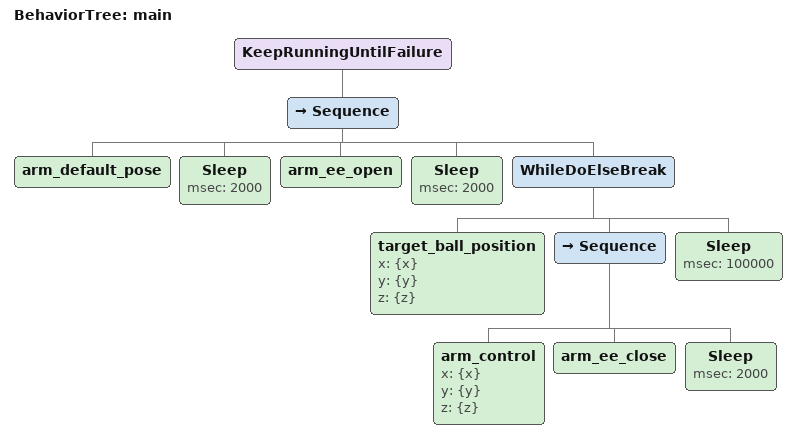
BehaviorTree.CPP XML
<?xml version="1.0" encoding="UTF-8"?>
<root BTCPP_format="4">
  <BehaviorTree ID="main">
    <KeepRunningUntilFailure>
      <Sequence>
        <arm_default_pose/>
        <Sleep msec="2000"/>
        <arm_ee_open/>
        <Sleep msec="2000"/>
        <WhileDoElseBreak>
          <target_ball_position x="{x}"
                                y="{y}"
                                z="{z}"/>
          <Sequence>
            <arm_control x="{x}"
                         y="{y}"
                         z="{z}"/>
            <arm_ee_close/>
            <Sleep msec="2000"/>
          </Sequence>
          <Sleep msec="100000"/>
        </WhileDoElseBreak>
      </Sequence>
    </KeepRunningUntilFailure>
  </BehaviorTree>

</root>
